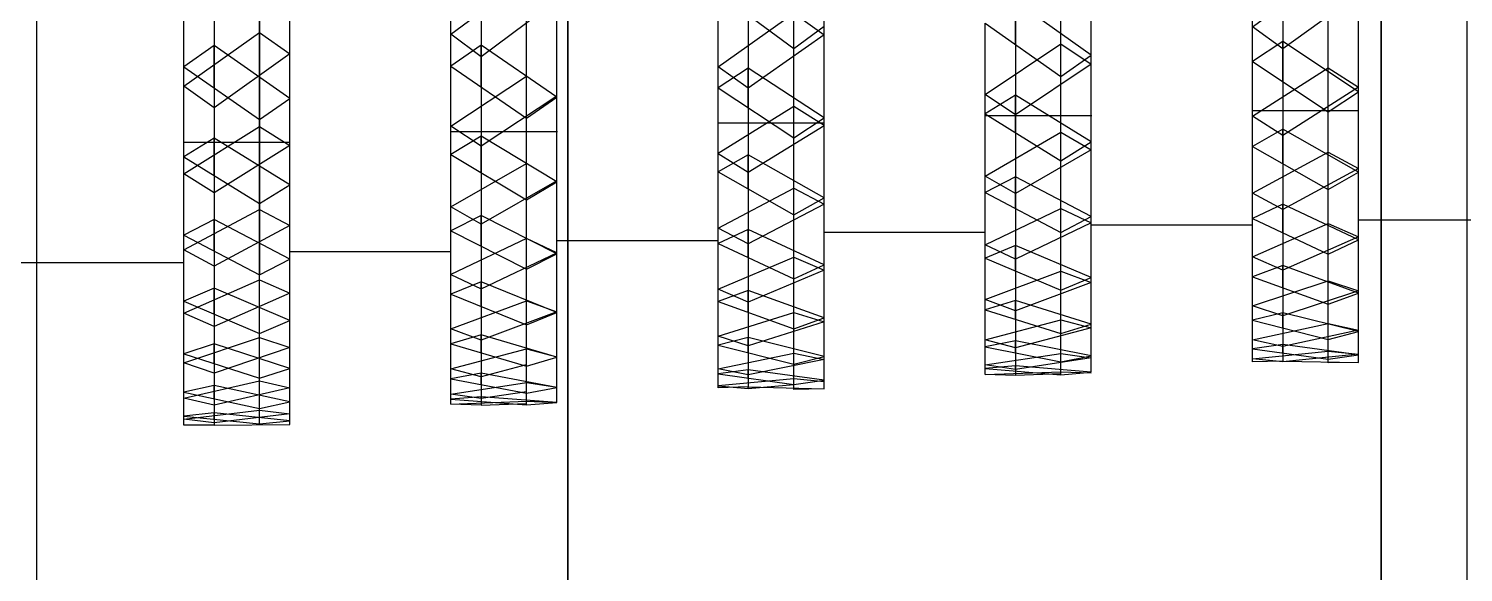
# Model space of a CAD drawing. Header units: millimetres. Extents: x -300 to 383236, y -195106 to -144646.
# Drawn here: x 27927.5 to 28095.1, y -163358.3 to -163294.8 of the extents above; entities that cross this region are included whole.
import ezdxf

# ---------------------------------------------------------------- set-up
doc = ezdxf.new("R2010")
doc.units = ezdxf.units.MM
doc.header["$LTSCALE"] = 60
doc.layers.add('EQUIPMENT', color=253, linetype='Continuous', lineweight=0)

# ---------------------------------------------------------------- blocks, each defined once
blk = doc.blocks.new('A$Cc6299706')
at = {"layer": 'EQUIPMENT', "lineweight": -3}
for points in [[(-43254.53, 32180.96), (-43254.53, 32268.5), (-43254.53, 32284.51), (-43349.53, 32284.51), (-43349.53, 32268.5), (-43254.53, 32268.5), (-43254.53, 32180.96), (-43254.53, 31949.5), (-43254.53, 32180.96), (-43244.53, 32180.96), (-43244.53, 31949.5), (-43254.53, 31949.5), (-43254.53, 31859.51), (-43244.53, 31859.51), (-43244.53, 31628.05), (-43254.53, 31628.05), (-43254.53, 31859.51), (-43254.53, 31628.05), (-43254.53, 31540.5), (-43244.53, 31540.5), (-43244.53, 31533.5), (-43244.96, 31533.18), (-43245.45, 31522.5), (-43064.53, 31486.6)], [(-43331.96, 31815.55), (-43323.13, 31809.01), (-43319.59, 31811.63)], [(-43328.44, 31818.17), (-43328.44, 31806.72), (-43331.96, 31804.39), (-43323.13, 31798.58), (-43319.59, 31800.91), (-43328.44, 31806.72), (-43328.44, 31796.58), (-43331.96, 31794.58), (-43323.13, 31789.57), (-43319.59, 31791.57), (-43328.44, 31796.58), (-43328.44, 31787.87), (-43331.96, 31786.23), (-43323.13, 31782.09), (-43319.59, 31783.74), (-43328.44, 31787.87), (-43328.44, 31780.73), (-43331.96, 31779.45), (-43323.13, 31776.24), (-43319.59, 31777.52), (-43328.44, 31780.73), (-43328.44, 31775.24), (-43331.96, 31774.34), (-43323.13, 31772.11), (-43319.59, 31773), (-43328.44, 31775.24), (-43328.44, 31771.46), (-43331.96, 31770.97), (-43323.13, 31769.73), (-43319.59, 31770.23), (-43328.44, 31771.46), (-43328.44, 31769.46), (-43331.96, 31769.37), (-43331.96, 31770.97), (-43331.96, 31774.34), (-43331.96, 31779.45), (-43331.96, 31786.23), (-43331.96, 31794.58), (-43331.96, 31804.39), (-43331.96, 31815.55)], [(-43300.77, 31811.98), (-43291.93, 31805.72), (-43288.4, 31808.23), (-43297.23, 31814.48), (-43297.23, 31803.56), (-43300.77, 31801.36), (-43291.93, 31795.88), (-43288.4, 31798.08), (-43297.23, 31803.56), (-43297.23, 31794.01), (-43300.77, 31792.16), (-43291.93, 31787.52), (-43288.4, 31789.37), (-43297.23, 31794.01), (-43297.23, 31785.98), (-43300.77, 31784.49), (-43291.93, 31780.77), (-43288.4, 31782.26), (-43297.23, 31785.98), (-43297.23, 31779.57), (-43300.77, 31778.46), (-43291.93, 31775.69), (-43288.4, 31776.81), (-43297.23, 31779.57), (-43297.23, 31774.86), (-43300.77, 31774.15), (-43291.93, 31772.39), (-43288.4, 31773.09), (-43297.23, 31774.86), (-43297.23, 31771.93), (-43300.77, 31771.63), (-43291.93, 31770.89), (-43288.4, 31771.19), (-43297.23, 31771.93), (-43297.23, 31770.81), (-43300.77, 31770.92), (-43300.77, 31771.63), (-43300.77, 31774.15), (-43300.77, 31778.46), (-43300.77, 31784.49), (-43300.77, 31792.16), (-43300.77, 31801.36), (-43300.77, 31811.98)], [(-43266.03, 31821.39), (-43266.03, 31809.83), (-43269.57, 31807.48), (-43260.73, 31801.61), (-43257.19, 31803.96), (-43266.03, 31809.83), (-43266.03, 31799.59), (-43269.57, 31797.57), (-43260.73, 31792.52), (-43257.19, 31794.54), (-43266.03, 31799.59), (-43266.03, 31790.82), (-43269.57, 31789.15), (-43260.73, 31784.99), (-43257.19, 31786.66), (-43266.03, 31790.82), (-43266.03, 31783.63), (-43269.57, 31782.34), (-43260.73, 31779.13), (-43257.19, 31780.42), (-43266.03, 31783.63), (-43266.03, 31778.13), (-43269.57, 31777.25), (-43260.73, 31775.02), (-43257.19, 31775.92), (-43266.03, 31778.13), (-43266.03, 31774.4), (-43269.57, 31773.92), (-43260.73, 31772.72), (-43257.19, 31773.2), (-43266.03, 31774.4), (-43266.03, 31772.48), (-43269.57, 31772.41), (-43269.57, 31773.92), (-43269.57, 31777.25), (-43269.57, 31782.34), (-43269.57, 31789.15), (-43269.57, 31797.57), (-43269.57, 31807.48), (-43269.57, 31818.75)], [(-43390.83, 31821.38), (-43390.83, 31809.36), (-43394.37, 31806.88), (-43385.52, 31800.69), (-43382, 31803.17), (-43390.83, 31809.36), (-43390.83, 31798.54), (-43394.37, 31796.36), (-43385.52, 31790.9), (-43382, 31793.09), (-43390.83, 31798.54), (-43390.83, 31789.04), (-43394.37, 31787.18), (-43385.52, 31782.54), (-43382, 31784.4), (-43390.83, 31789.04), (-43390.83, 31780.99), (-43394.37, 31779.48), (-43385.52, 31775.71), (-43382, 31777.22), (-43390.83, 31780.99), (-43390.83, 31774.49), (-43394.37, 31773.34), (-43385.52, 31770.49), (-43382, 31771.63), (-43390.83, 31774.49), (-43390.83, 31769.61), (-43394.37, 31768.85), (-43385.52, 31766.95), (-43382, 31767.71), (-43390.83, 31769.61), (-43390.83, 31766.43), (-43394.37, 31766.06), (-43385.52, 31765.14), (-43382, 31765.51), (-43390.83, 31766.43), (-43390.83, 31764.98), (-43394.37, 31765.01), (-43394.37, 31766.06), (-43394.37, 31768.85), (-43394.37, 31773.34), (-43394.37, 31779.48), (-43394.37, 31787.18), (-43394.37, 31796.36), (-43394.37, 31806.88), (-43394.37, 31818.64)], [(-43359.63, 31821.25), (-43359.63, 31809.38), (-43363.17, 31806.95), (-43354.33, 31800.87), (-43350.79, 31803.3), (-43359.63, 31809.38), (-43359.63, 31798.76), (-43363.17, 31796.63), (-43354.33, 31791.31), (-43350.79, 31793.44), (-43359.63, 31798.76), (-43359.63, 31789.5), (-43363.17, 31787.71), (-43354.33, 31783.23), (-43350.79, 31785.02), (-43359.63, 31789.5), (-43359.63, 31781.74), (-43363.17, 31780.3), (-43354.33, 31776.72), (-43350.79, 31778.15), (-43359.63, 31781.74), (-43359.63, 31775.56), (-43363.17, 31774.5), (-43354.33, 31771.87), (-43350.79, 31772.92), (-43359.63, 31775.56), (-43359.63, 31771.06), (-43363.17, 31770.4), (-43354.33, 31768.74), (-43350.79, 31769.4), (-43359.63, 31771.06), (-43359.63, 31768.3), (-43363.17, 31768.03), (-43354.33, 31767.37), (-43350.79, 31767.63), (-43359.63, 31768.3), (-43359.63, 31767.31), (-43363.17, 31767.44), (-43363.17, 31768.03), (-43363.17, 31770.4), (-43363.17, 31774.5), (-43363.17, 31780.3), (-43363.17, 31787.71), (-43363.17, 31796.63), (-43363.17, 31806.95), (-43363.17, 31818.54)], [(-43388.22, 31499.23), (-43439.27, 31444.5), (-43439.53, 31444.5), (-43439.53, 31460.58), (-43506.53, 31460.58), (-43506.53, 31531.54), (-43486.53, 31531.54), (-43439.53, 31590.58), (-43411.53, 31625.76), (-43411.53, 31663.3), (-43411.53, 31691.74), (-43411.53, 31758.91), (-43411.53, 31790.97), (-43411.53, 31869.5), (-43432.53, 31869.5)], [(-43350.79, 31814.61), (-43359.63, 31808.05), (-43363.17, 31810.68), (-43354.33, 31817.24), (-43354.33, 31867.67)], [(-43349.53, 31628.05), (-43349.53, 31867), (-43349.53, 31628.05), (-43349.53, 31540.58)], [(-43385.52, 31810.88), (-43385.52, 31864.7)], [(-43291.93, 31809.56), (-43291.93, 31863.98)], [(-43260.73, 31806.73), (-43260.73, 31862.59)], [(-43350.79, 31803.42), (-43359.63, 31797.58), (-43363.17, 31799.92), (-43354.33, 31805.76), (-43354.33, 31862.22)], [(-43385.52, 31799.9), (-43385.52, 31859.46)], [(-43323.13, 31802.21), (-43323.13, 31860.48)], [(-43323.13, 31809.01), (-43323.13, 31858.92)], [(-43291.93, 31799.22), (-43291.93, 31859)], [(-43291.93, 31805.72), (-43291.93, 31857.57)], [(-43260.73, 31796.9), (-43260.73, 31857.84)], [(-43350.79, 31793.55), (-43359.63, 31788.49), (-43363.17, 31790.52), (-43354.33, 31795.56), (-43354.33, 31857.32)], [(-43323.13, 31792.67), (-43323.13, 31855.86)], [(-43260.73, 31801.61), (-43260.73, 31855.85)], [(-43385.52, 31800.69), (-43385.52, 31855.3)], [(-43385.52, 31790.21), (-43385.52, 31854.78)], [(-43354.33, 31800.87), (-43354.33, 31855.42)], [(-43323.13, 31798.58), (-43323.13, 31854.51)], [(-43291.93, 31790.32), (-43291.93, 31854.66)], [(-43354.33, 31786.79), (-43354.33, 31853.03)], [(-43291.93, 31795.88), (-43291.93, 31853.42)], [(-43260.73, 31788.57), (-43260.73, 31853.73)], [(-43385.52, 31790.9), (-43385.52, 31851.17)], [(-43354.33, 31791.31), (-43354.33, 31851.41)], [(-43323.13, 31784.62), (-43323.13, 31851.89)], [(-43291.93, 31782.98), (-43291.93, 31850.99)], [(-43260.73, 31792.52), (-43260.73, 31852.07)], [(-43385.52, 31781.97), (-43385.52, 31850.73)], [(-43354.33, 31779.53), (-43354.33, 31849.41)], [(-43323.13, 31789.57), (-43323.13, 31850.75)], [(-43291.93, 31787.52), (-43291.93, 31849.98)], [(-43260.73, 31781.86), (-43260.73, 31850.33)], [(-43385.52, 31847.71), (-43385.52, 31782.54)], [(-43354.33, 31783.23), (-43354.33, 31848.09)], [(-43323.13, 31778.17), (-43323.13, 31848.61)], [(-43323.13, 31782.09), (-43323.13, 31847.71)], [(-43291.93, 31777.3), (-43291.93, 31848.05)], [(-43260.73, 31784.99), (-43260.73, 31849.02)], [(-43260.73, 31776.87), (-43260.73, 31847.7)], [(-43385.52, 31775.25), (-43385.52, 31847.35)], [(-43354.33, 31773.9), (-43354.33, 31846.51)], [(-43323.13, 31773.4), (-43323.13, 31846.08)], [(-43291.93, 31780.77), (-43291.93, 31847.28)], [(-43291.93, 31773.36), (-43291.93, 31845.88)], [(-43260.73, 31779.13), (-43260.73, 31846.74)], [(-43260.73, 31773.65), (-43260.73, 31845.85)], [(-43385.52, 31775.71), (-43385.52, 31844.96)], [(-43385.52, 31770.16), (-43385.52, 31844.69)], [(-43354.33, 31776.72), (-43354.33, 31845.5)], [(-43354.33, 31769.97), (-43354.33, 31844.35)], [(-43323.13, 31776.24), (-43323.13, 31845.44)], [(-43323.13, 31770.39), (-43323.13, 31844.34)], [(-43291.93, 31775.69), (-43291.93, 31845.37)], [(-43291.93, 31771.21), (-43291.93, 31844.52)], [(-43291.93, 31772.39), (-43291.93, 31844.26)], [(-43266.03, 31772.48), (-43257.19, 31772.33), (-43260.73, 31772.26), (-43260.73, 31844.83)], [(-43260.73, 31775.02), (-43260.73, 31845.28)], [(-43260.73, 31772.72), (-43260.73, 31844.64)], [(-43385.52, 31770.49), (-43385.52, 31842.97)], [(-43385.52, 31766.75), (-43385.52, 31842.78)], [(-43354.33, 31771.87), (-43354.33, 31843.67)], [(-43354.33, 31767.78), (-43354.33, 31842.98)], [(-43354.33, 31768.74), (-43354.33, 31842.63)], [(-43354.33, 31767.37), (-43354.33, 31842.4)], [(-43328.44, 31769.27), (-43328.44, 31769.46), (-43319.59, 31769.24), (-43323.13, 31769.16), (-43323.13, 31843.39)], [(-43323.13, 31772.11), (-43323.13, 31843.94)], [(-43323.13, 31769.73), (-43323.13, 31843.26)], [(-43291.93, 31770.89), (-43291.93, 31843.97)], [(-43385.52, 31766.95), (-43385.52, 31841.73)], [(-43385.52, 31765.08), (-43385.52, 31841.65)], [(-43385.52, 31765.14), (-43385.52, 31841.29)], [(-43288.4, 31771.19), (-43288.4, 31773.09), (-43288.4, 31776.81), (-43288.4, 31782.26), (-43288.4, 31789.37), (-43288.4, 31798.08), (-43288.4, 31808.23), (-43288.4, 31819.69), (-43288.4, 31832.32), (-43288.4, 31842.23)], [(-43390.83, 31764.98), (-43382, 31765.05), (-43382, 31765.51), (-43382, 31767.71), (-43382, 31771.63), (-43382, 31777.22), (-43382, 31784.4), (-43382, 31793.09), (-43382, 31803.17), (-43382, 31814.52), (-43382, 31827.01), (-43382, 31839)], [(-43350.79, 31767.63), (-43350.79, 31769.4), (-43350.79, 31772.92), (-43350.79, 31778.15), (-43350.79, 31785.02), (-43350.79, 31793.44), (-43350.79, 31803.3), (-43350.79, 31814.47), (-43350.79, 31826.82), (-43350.79, 31838.57)], [(-43257.19, 31772.33), (-43257.19, 31773.2), (-43257.19, 31775.92), (-43257.19, 31780.42), (-43257.19, 31786.66), (-43257.19, 31794.54), (-43257.19, 31803.96), (-43257.19, 31814.78), (-43257.19, 31826.86), (-43257.19, 31837.88)], [(-43319.59, 31769.24), (-43319.59, 31770.23), (-43319.59, 31773), (-43319.59, 31777.52), (-43319.59, 31783.74), (-43319.59, 31791.57), (-43319.59, 31800.91), (-43319.59, 31811.63), (-43319.59, 31823.58), (-43319.6, 31835.93)], [(-43297.23, 31809.47), (-43297.23, 31814.48)], [(-43297.23, 31809.47), (-43297.23, 31814.48)], [(-43297.23, 31809.47), (-43297.23, 31814.48)], [(-43297.23, 31809.47), (-43297.23, 31814.48)], [(-43297.23, 31809.47), (-43297.23, 31814.48)], [(-43297.23, 31809.47), (-43297.23, 31814.48)], [(-43297.23, 31809.47), (-43297.23, 31814.48)], [(-43297.23, 31809.47), (-43297.23, 31814.48)], [(-43390.83, 31804.4), (-43390.83, 31809.36)], [(-43390.83, 31804.4), (-43390.83, 31809.36)], [(-43390.83, 31804.4), (-43390.83, 31809.36)], [(-43390.83, 31804.4), (-43390.83, 31809.36)], [(-43390.83, 31804.4), (-43390.83, 31809.36)], [(-43390.83, 31804.4), (-43390.83, 31809.36)], [(-43390.83, 31804.4), (-43390.83, 31809.36)], [(-43390.83, 31804.4), (-43390.83, 31809.36)], [(-43390.83, 31804.4), (-43390.83, 31809.36)], [(-43359.63, 31804.52), (-43359.63, 31809.38)], [(-43359.63, 31804.52), (-43359.63, 31809.38)], [(-43359.63, 31804.52), (-43359.63, 31809.38)], [(-43359.63, 31804.52), (-43359.63, 31809.38)], [(-43359.63, 31804.52), (-43359.63, 31809.38)], [(-43359.63, 31804.52), (-43359.63, 31809.38)], [(-43359.63, 31804.52), (-43359.63, 31809.38)], [(-43359.63, 31804.52), (-43359.63, 31809.38)], [(-43359.63, 31808.05), (-43359.63, 31809.38)], [(-43266.03, 31805.13), (-43266.03, 31809.83)], [(-43266.03, 31805.13), (-43266.03, 31809.83)], [(-43266.03, 31805.13), (-43266.03, 31809.83)], [(-43266.03, 31805.13), (-43266.03, 31809.83)], [(-43266.03, 31805.13), (-43266.03, 31809.83)], [(-43266.03, 31805.13), (-43266.03, 31809.83)], [(-43266.03, 31805.13), (-43266.03, 31809.83)], [(-43266.03, 31808.95), (-43266.03, 31809.83)], [(-43328.44, 31802.07), (-43328.44, 31806.72)], [(-43328.44, 31802.07), (-43328.44, 31806.72)], [(-43328.44, 31802.07), (-43328.44, 31806.72)], [(-43328.44, 31802.07), (-43328.44, 31806.72)], [(-43328.44, 31802.07), (-43328.44, 31806.72)], [(-43328.44, 31802.07), (-43328.44, 31806.72)], [(-43328.44, 31802.07), (-43328.44, 31806.72)], [(-43328.44, 31804.38), (-43328.44, 31806.72)], [(-43297.23, 31799.17), (-43297.23, 31803.56)], [(-43297.23, 31799.17), (-43297.23, 31803.56)], [(-43297.23, 31799.17), (-43297.23, 31803.56)], [(-43297.23, 31799.17), (-43297.23, 31803.56)], [(-43297.23, 31799.17), (-43297.23, 31803.56)], [(-43297.23, 31799.17), (-43297.23, 31803.56)], [(-43297.23, 31801.26), (-43297.23, 31803.56)], [(-43300.83, 31801.16), (-43288.33, 31801.16)], [(-43269.63, 31801.76), (-43257.13, 31801.76)], [(-43363.23, 31799.3), (-43350.73, 31799.3)], [(-43332.03, 31800.3), (-43319.53, 31800.3)], [(-43266.03, 31795.55), (-43266.03, 31799.59)], [(-43266.03, 31795.55), (-43266.03, 31799.59)], [(-43266.03, 31795.55), (-43266.03, 31799.59)], [(-43266.03, 31795.55), (-43266.03, 31799.59)], [(-43266.03, 31795.55), (-43266.03, 31799.59)], [(-43266.03, 31798.83), (-43266.03, 31799.59)], [(-43394.43, 31798.05), (-43381.93, 31798.05)], [(-43390.83, 31794.17), (-43390.83, 31798.54)], [(-43390.83, 31794.17), (-43390.83, 31798.54)], [(-43390.83, 31794.17), (-43390.83, 31798.54)], [(-43390.83, 31794.17), (-43390.83, 31798.54)], [(-43390.83, 31794.17), (-43390.83, 31798.54)], [(-43390.83, 31794.17), (-43390.83, 31798.54)], [(-43390.83, 31794.17), (-43390.83, 31798.54)], [(-43359.63, 31794.5), (-43359.63, 31798.76)], [(-43359.63, 31794.5), (-43359.63, 31798.76)], [(-43359.63, 31794.5), (-43359.63, 31798.76)], [(-43359.63, 31794.5), (-43359.63, 31798.76)], [(-43359.63, 31794.5), (-43359.63, 31798.76)], [(-43359.63, 31794.5), (-43359.63, 31798.76)], [(-43359.63, 31797.58), (-43359.63, 31798.76)], [(-43328.44, 31792.58), (-43328.44, 31796.58)], [(-43328.44, 31792.58), (-43328.44, 31796.58)], [(-43328.44, 31792.58), (-43328.44, 31796.58)], [(-43328.44, 31792.58), (-43328.44, 31796.58)], [(-43328.44, 31792.58), (-43328.44, 31796.58)], [(-43328.44, 31794.54), (-43328.44, 31796.58)], [(-43297.23, 31790.31), (-43297.23, 31794.01)], [(-43297.23, 31790.31), (-43297.23, 31794.01)], [(-43297.23, 31790.31), (-43297.23, 31794.01)], [(-43297.23, 31790.31), (-43297.23, 31794.01)], [(-43297.23, 31792.05), (-43297.23, 31794.01)], [(-43266.03, 31787.49), (-43266.03, 31790.82)], [(-43266.03, 31787.49), (-43266.03, 31790.82)], [(-43266.03, 31787.49), (-43266.03, 31790.82)], [(-43266.03, 31790.18), (-43266.03, 31790.82)], [(-43390.83, 31785.33), (-43390.83, 31789.04)], [(-43390.83, 31785.33), (-43390.83, 31789.04)], [(-43390.83, 31785.33), (-43390.83, 31789.04)], [(-43390.83, 31785.33), (-43390.83, 31789.04)], [(-43390.83, 31785.33), (-43390.83, 31789.04)], [(-43359.63, 31785.92), (-43359.63, 31789.5)], [(-43359.63, 31785.92), (-43359.63, 31789.5)], [(-43359.63, 31785.92), (-43359.63, 31789.5)], [(-43359.63, 31785.92), (-43359.63, 31789.5)], [(-43359.63, 31788.49), (-43359.63, 31789.5)], [(-43257.13, 31789), (-43241.83, 31789), (-43237.43, 31789)], [(-43328.44, 31784.57), (-43328.44, 31787.87)], [(-43328.44, 31784.57), (-43328.44, 31787.87)], [(-43328.44, 31784.57), (-43328.44, 31787.87)], [(-43328.44, 31786.17), (-43328.44, 31787.87)], [(-43319.53, 31787.55), (-43300.83, 31787.55)], [(-43288.33, 31788.4), (-43269.63, 31788.4)], [(-43350.73, 31786.55), (-43332.03, 31786.55)], [(-43297.23, 31783), (-43297.23, 31785.98)], [(-43297.23, 31783), (-43297.23, 31785.98)], [(-43297.23, 31784.38), (-43297.23, 31785.98)], [(-43413.43, 31784), (-43394.43, 31784)], [(-43381.93, 31785.3), (-43363.23, 31785.3)], [(-43266.03, 31781.06), (-43266.03, 31783.63)], [(-43266.03, 31783.12), (-43266.03, 31783.63)], [(-43390.83, 31777.97), (-43390.83, 31780.99)], [(-43390.83, 31777.97), (-43390.83, 31780.99)], [(-43390.83, 31777.97), (-43390.83, 31780.99)], [(-43359.63, 31778.87), (-43359.63, 31781.74)], [(-43359.63, 31778.87), (-43359.63, 31781.74)], [(-43359.63, 31780.92), (-43359.63, 31781.74)], [(-43328.44, 31778.16), (-43328.44, 31780.73)], [(-43328.44, 31779.38), (-43328.44, 31780.73)], [(-43297.23, 31778.35), (-43297.23, 31779.57)], [(-43266.03, 31776.36), (-43266.03, 31778.13), (-43266.03, 31777.77)], [(-43359.63, 31774.94), (-43359.63, 31775.56)], [(-43390.83, 31772.2), (-43390.83, 31774.49)], [(-43354.37, 31772.03), (-43359.63, 31770.65), (-43363.17, 31771.58), (-43354.33, 31773.9), (-43350.79, 31772.97)], [(-43328.44, 31773.45), (-43328.44, 31775.24), (-43328.44, 31774.26)], [(-43297.23, 31774.04), (-43297.23, 31774.86)], [(-43266.03, 31773.44), (-43266.03, 31774.4), (-43266.03, 31774.17)], [(-43359.63, 31770.65), (-43359.63, 31771.06)], [(-43319.59, 31770.07), (-43323.13, 31770.39), (-43331.96, 31769.58), (-43328.44, 31769.27), (-43323.13, 31769.74)], [(-43328.44, 31770.47), (-43328.44, 31771.46), (-43328.44, 31770.87)], [(-43300.77, 31770.92), (-43291.93, 31771.21), (-43288.4, 31771.1)], [(-43297.23, 31771.51), (-43297.23, 31771.93)], [(-43291.93, 31770.98), (-43297.23, 31770.81)], [(-43390.83, 31768.09), (-43390.83, 31769.61)], [(-43354.36, 31768.89), (-43359.63, 31768.09), (-43363.17, 31768.63), (-43354.33, 31769.97), (-43350.79, 31769.43)], [(-43363.17, 31767.44), (-43354.33, 31767.78), (-43350.79, 31767.64)], [(-43359.63, 31768.09), (-43359.63, 31768.3)], [(-43359.63, 31767.31), (-43354.33, 31767.51)], [(-43390.83, 31765.69), (-43390.83, 31766.43)]]:
    blk.add_lwpolyline(points, dxfattribs=at)
for points in [[(-43257.19, 31815.36), (-43266.03, 31808.95), (-43269.57, 31811.52), (-43260.73, 31817.92)], [(-43297.23, 31814.48), (-43297.23, 31809.47)], [(-43297.23, 31814.48), (-43297.23, 31809.47)], [(-43319.59, 31810.62), (-43328.44, 31804.38), (-43331.96, 31806.87), (-43323.13, 31813.12)], [(-43394.37, 31804.6), (-43385.52, 31810.88), (-43382, 31808.37), (-43390.83, 31802.08)], [(-43390.83, 31809.36), (-43390.83, 31804.4)], [(-43390.83, 31809.36), (-43390.83, 31804.4)], [(-43359.63, 31809.38), (-43359.63, 31804.52)], [(-43359.63, 31809.38), (-43359.63, 31804.52)], [(-43300.77, 31803.63), (-43291.93, 31809.56), (-43288.4, 31807.19), (-43297.23, 31801.26)], [(-43266.03, 31809.83), (-43266.03, 31805.13)], [(-43266.03, 31809.83), (-43266.03, 31805.13)], [(-43328.44, 31806.72), (-43328.44, 31802.07)], [(-43328.44, 31806.72), (-43328.44, 31802.07)], [(-43269.57, 31801.09), (-43260.73, 31806.73), (-43257.19, 31804.47), (-43266.03, 31798.83)], [(-43319.59, 31800.02), (-43323.13, 31802.21), (-43331.96, 31796.73), (-43328.44, 31794.54)], [(-43297.23, 31803.56), (-43297.23, 31799.17)], [(-43297.23, 31803.56), (-43297.23, 31799.17)], [(-43394.37, 31794.34), (-43385.52, 31799.9), (-43382, 31797.67), (-43390.83, 31792.12)], [(-43288.4, 31797.17), (-43297.23, 31792.05), (-43300.77, 31794.1), (-43291.93, 31799.22)], [(-43266.03, 31799.59), (-43266.03, 31795.55)], [(-43266.03, 31799.59), (-43266.03, 31795.55)], [(-43390.83, 31798.54), (-43390.83, 31794.17)], [(-43390.83, 31798.54), (-43390.83, 31794.17)], [(-43359.63, 31798.76), (-43359.63, 31794.5)], [(-43359.63, 31798.76), (-43359.63, 31794.5)], [(-43328.44, 31796.58), (-43328.44, 31792.58)], [(-43328.44, 31796.58), (-43328.44, 31792.58)], [(-43269.57, 31792.1), (-43260.73, 31796.9), (-43257.19, 31794.97), (-43266.03, 31790.18)], [(-43297.23, 31794.01), (-43297.23, 31790.31)], [(-43297.23, 31794.01), (-43297.23, 31790.31)], [(-43319.59, 31790.81), (-43328.44, 31786.17), (-43331.96, 31788.02), (-43323.13, 31792.67)], [(-43266.03, 31790.82), (-43266.03, 31787.49)], [(-43266.03, 31790.82), (-43266.03, 31787.49)], [(-43382, 31788.32), (-43390.83, 31783.56), (-43394.37, 31785.47), (-43385.52, 31790.21)], [(-43390.83, 31789.04), (-43390.83, 31785.33)], [(-43390.83, 31789.04), (-43390.83, 31785.33)], [(-43359.63, 31789.5), (-43359.63, 31785.92)], [(-43359.63, 31789.5), (-43359.63, 31785.92)], [(-43288.4, 31788.62), (-43297.23, 31784.38), (-43300.77, 31786.08), (-43291.93, 31790.32)], [(-43328.44, 31787.87), (-43328.44, 31784.57)], [(-43328.44, 31787.87), (-43328.44, 31784.57)], [(-43257.19, 31787.01), (-43266.03, 31783.12), (-43269.57, 31784.68), (-43260.73, 31788.57)], [(-43350.79, 31785.11), (-43354.33, 31786.79), (-43363.17, 31782.59), (-43359.63, 31780.92)], [(-43297.23, 31785.98), (-43297.23, 31783)], [(-43297.23, 31785.98), (-43297.23, 31783)], [(-43319.59, 31783.12), (-43328.44, 31779.38), (-43331.96, 31780.88), (-43323.13, 31784.62)], [(-43288.4, 31781.66), (-43297.23, 31778.35), (-43300.77, 31779.67), (-43291.93, 31782.98)], [(-43266.03, 31783.63), (-43266.03, 31781.06)], [(-43266.03, 31783.63), (-43266.03, 31781.06)], [(-43382, 31780.41), (-43390.83, 31776.52), (-43394.37, 31778.08), (-43385.52, 31781.97)], [(-43390.83, 31780.99), (-43390.83, 31777.97)], [(-43390.83, 31780.99), (-43390.83, 31777.97)], [(-43359.63, 31781.74), (-43359.63, 31778.87)], [(-43359.63, 31781.74), (-43359.63, 31778.87)], [(-43328.44, 31780.73), (-43328.44, 31778.16)], [(-43328.44, 31780.73), (-43328.44, 31778.16)], [(-43257.19, 31780.7), (-43266.03, 31777.77), (-43269.57, 31778.93), (-43260.73, 31781.86)], [(-43350.79, 31778.22), (-43359.63, 31774.94), (-43363.17, 31776.25), (-43354.33, 31779.53)], [(-43297.23, 31779.57), (-43297.23, 31777.35)], [(-43297.23, 31779.57), (-43297.23, 31777.35)], [(-43319.59, 31777.05), (-43328.44, 31774.26), (-43331.96, 31775.38), (-43323.13, 31778.17)], [(-43288.4, 31776.36), (-43297.23, 31774.04), (-43300.77, 31774.97), (-43291.93, 31777.3)], [(-43266.03, 31778.13), (-43266.03, 31776.36)], [(-43359.63, 31775.56), (-43359.63, 31773.45)], [(-43359.63, 31775.56), (-43359.63, 31773.45)], [(-43257.19, 31776.1), (-43266.03, 31774.17), (-43269.57, 31774.95), (-43260.73, 31776.87)], [(-43382, 31774.06), (-43390.83, 31771.08), (-43394.37, 31772.27), (-43385.52, 31775.25)], [(-43390.83, 31774.49), (-43390.83, 31772.2)], [(-43390.83, 31774.49), (-43390.83, 31772.2)], [(-43328.44, 31775.24), (-43328.44, 31773.45)], [(-43297.23, 31774.86), (-43297.23, 31773.45)], [(-43319.59, 31772.68), (-43328.44, 31770.87), (-43331.96, 31771.59), (-43323.13, 31773.4)], [(-43300.77, 31772.04), (-43291.93, 31773.36), (-43288.4, 31772.84), (-43297.23, 31771.51)], [(-43257.19, 31773.3), (-43266.03, 31772.41), (-43269.57, 31772.76), (-43260.73, 31773.65)], [(-43359.63, 31771.06), (-43359.63, 31769.73)], [(-43394.37, 31768.14), (-43385.52, 31770.16), (-43382, 31769.35), (-43390.83, 31767.33)], [(-43390.83, 31769.61), (-43390.83, 31768.09)], [(-43394.37, 31765.7), (-43385.52, 31766.75), (-43382, 31766.33), (-43390.83, 31765.28)]]:
    blk.add_lwpolyline(points, close=True, dxfattribs=at)
blk = doc.blocks.new('A$C44261593')
h = blk.add_hatch()
h.set_pattern_fill('ANSI31', color=253, scale=100)
h.set_pattern_definition([(45, (0, -50460), (-224.5064, 224.5064), [])])
edge = h.paths.add_edge_path()
edge.add_line((-58347.03, -14256), (-58347.03, -14056))
edge.add_line((-58347.03, -14056), (-57547.03, -14056))
edge.add_line((-57547.03, -14056), (-57547.03, -15056))
edge.add_line((-57547.03, -15056), (-60547.03, -15056))
edge.add_line((-60547.03, -15056), (-60547.03, -31056))
edge.add_line((-60547.03, -31056), (-57647.03, -31056))
edge.add_line((-57647.03, -31056), (-57647.03, -32268))
edge.add_line((-57647.03, -32268), (-43347.03, -32268))
edge.add_line((-43347.03, -32268), (-43347.03, -29256))
edge.add_line((-43347.03, -29256), (-34347.03, -29256))
edge.add_line((-34347.03, -29256), (-34347.03, -14206))
edge.add_line((-34347.03, -14206), (-33547.03, -14206))
edge.add_line((-33547.03, -14206), (-33547.03, -29256))
edge.add_line((-33547.03, -29256), (-30497.03, -29256))
edge.add_line((-30497.03, -29256), (-30497.03, -30056))
edge.add_line((-30497.03, -30056), (-30547.03, -30056))
edge.add_line((-30547.03, -30056), (-30547.03, -34906))
edge.add_line((-30547.03, -34906), (-30569.24, -34906))
edge.add_arc((-31589.72, -35133.69), 1045.58, 12.57767, 76.57873)
edge.add_line((-31347.03, -34116.66), (-31347.03, -30056))
edge.add_line((-31347.03, -30056), (-42547.03, -30056))
edge.add_line((-42547.03, -30056), (-42547.03, -34906))
edge.add_line((-42547.03, -34906), (-43347.03, -34906))
edge.add_line((-43347.03, -34906), (-43347.03, -33068))
edge.add_line((-43347.03, -33068), (-57647.03, -33068))
edge.add_line((-57647.03, -33068), (-57647.03, -34906))
edge.add_line((-57647.03, -34906), (-58447.03, -34906))
edge.add_line((-58447.03, -34906), (-58447.03, -31856))
edge.add_line((-58447.03, -31856), (-66197.03, -31856))
edge.add_line((-66197.03, -31856), (-66197.03, -31056))
edge.add_line((-66197.03, -31056), (-61347.03, -31056))
edge.add_line((-61347.03, -31056), (-61347.03, -14256))
edge.add_line((-61347.03, -14256), (-58347.03, -14256))

msp = doc.modelspace()

# ---------------------------------------------------------------- block references
for name, p in [('A$C44261593', (71340, -144646.13)), ('A$Cc6299706', (71340, -195106.13))]:
    msp.add_blockref(name, p)

doc.saveas('drawing.dxf')
